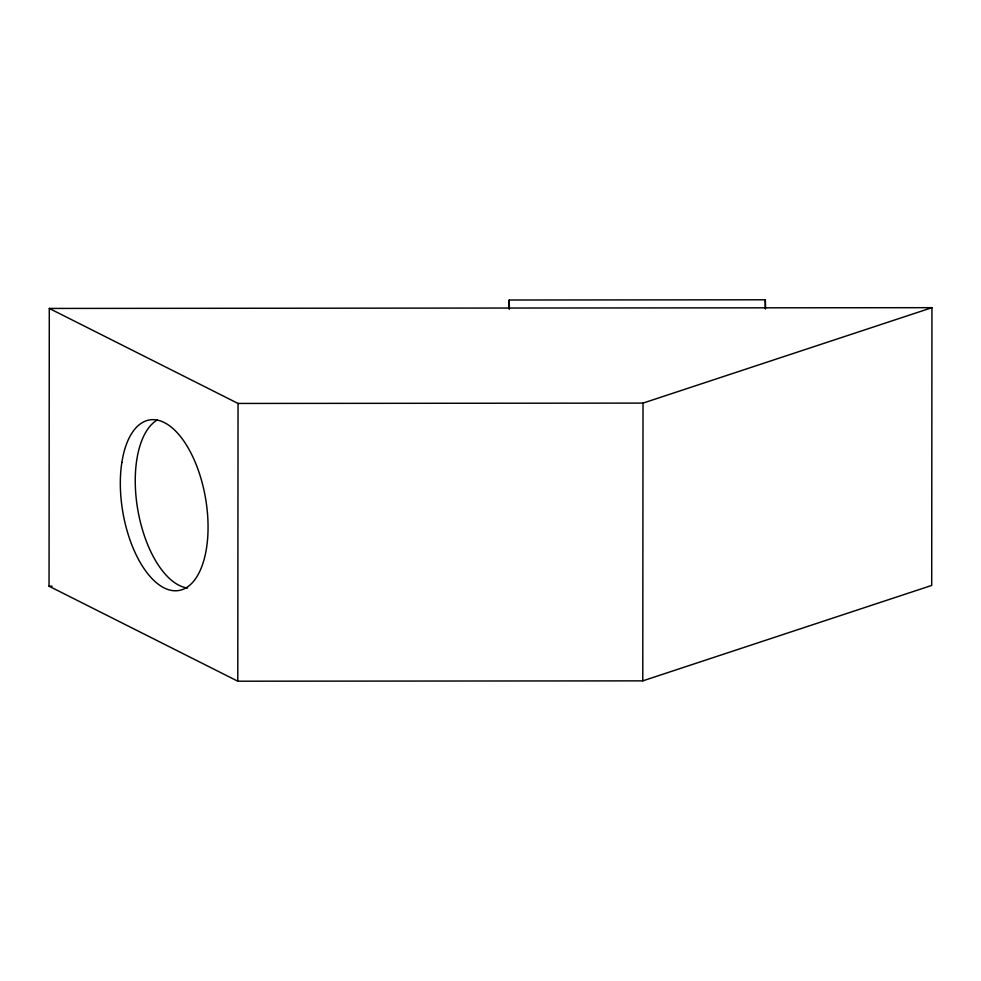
<?xml version="1.0" encoding="UTF-8"?>
<svg xmlns="http://www.w3.org/2000/svg" width="981" height="981" viewBox="0 0 981 981"><rect width="100%" height="100%" fill="white"/><g stroke="black" fill="none" stroke-linecap="round" stroke-linejoin="round"><path stroke-width="1.47" d="M49.05 586.197L49.295 308.439L931.95 307.678L931.705 585.436L642.776 680.863L237.794 681.206L49.05 586.197L52.116 586.197M237.794 681.206L238.04 403.449L49.295 308.439M509.164 309.187L509.176 300.014L765.315 299.794L765.487 308.463M642.776 680.863L643.021 403.105L931.95 307.678M765.315 308.966L765.315 299.794M238.04 403.449L643.021 403.105M509.176 300.014L509.347 308.684M187.616 588.024A86.536 41.938 80.2 0 1 138.027 511.101A86.536 41.938 80.2 0 1 157.242 420.003M121.84 462.492A86.536 41.938 80.2 0 0 175.489 590.783A86.536 41.938 80.2 0 0 195.28 462.382A86.536 41.938 80.2 0 0 121.84 462.492"/></g></svg>
